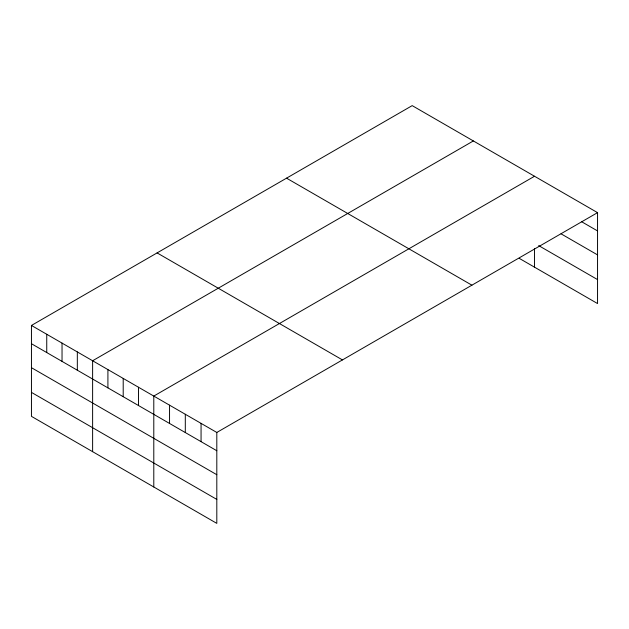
<?xml version="1.0" encoding="UTF-8"?>
<svg xmlns="http://www.w3.org/2000/svg" width="629" height="629" viewBox="0 0 629 629"><rect width="100%" height="100%" fill="white"/><g stroke="black" fill="none" stroke-linecap="round" stroke-linejoin="round"><path stroke-width="0.94" d="M31.45 325.445L216.808 432.461L216.808 523.375L31.45 416.359L31.45 325.445L412.192 105.625L597.55 212.641L597.55 303.555L519.232 258.346M473.354 140.943L92.62 360.755L92.62 451.677M534.524 176.254L153.791 396.073L153.791 486.988M216.808 432.461L597.55 212.641M581.794 221.825L597.55 230.922M561.06 233.831L597.55 254.894M538.676 245.601L597.55 279.591M286.541 178.164L471.907 285.181M157.093 252.905L342.459 359.922M31.45 343.725L216.808 450.741M31.45 367.69L216.808 474.714M31.45 392.386L216.808 499.41M534.524 248.738L534.524 267.176M201.06 423.364L201.06 441.644M185.303 414.267L185.303 432.548M169.547 405.17L169.547 423.451M138.498 387.244L138.498 405.524M123.205 378.414L123.205 396.695M107.913 369.585L107.913 387.865M77.328 351.925L77.328 370.214M62.035 343.096L62.035 361.384M46.743 334.266L46.743 352.554"/></g></svg>
